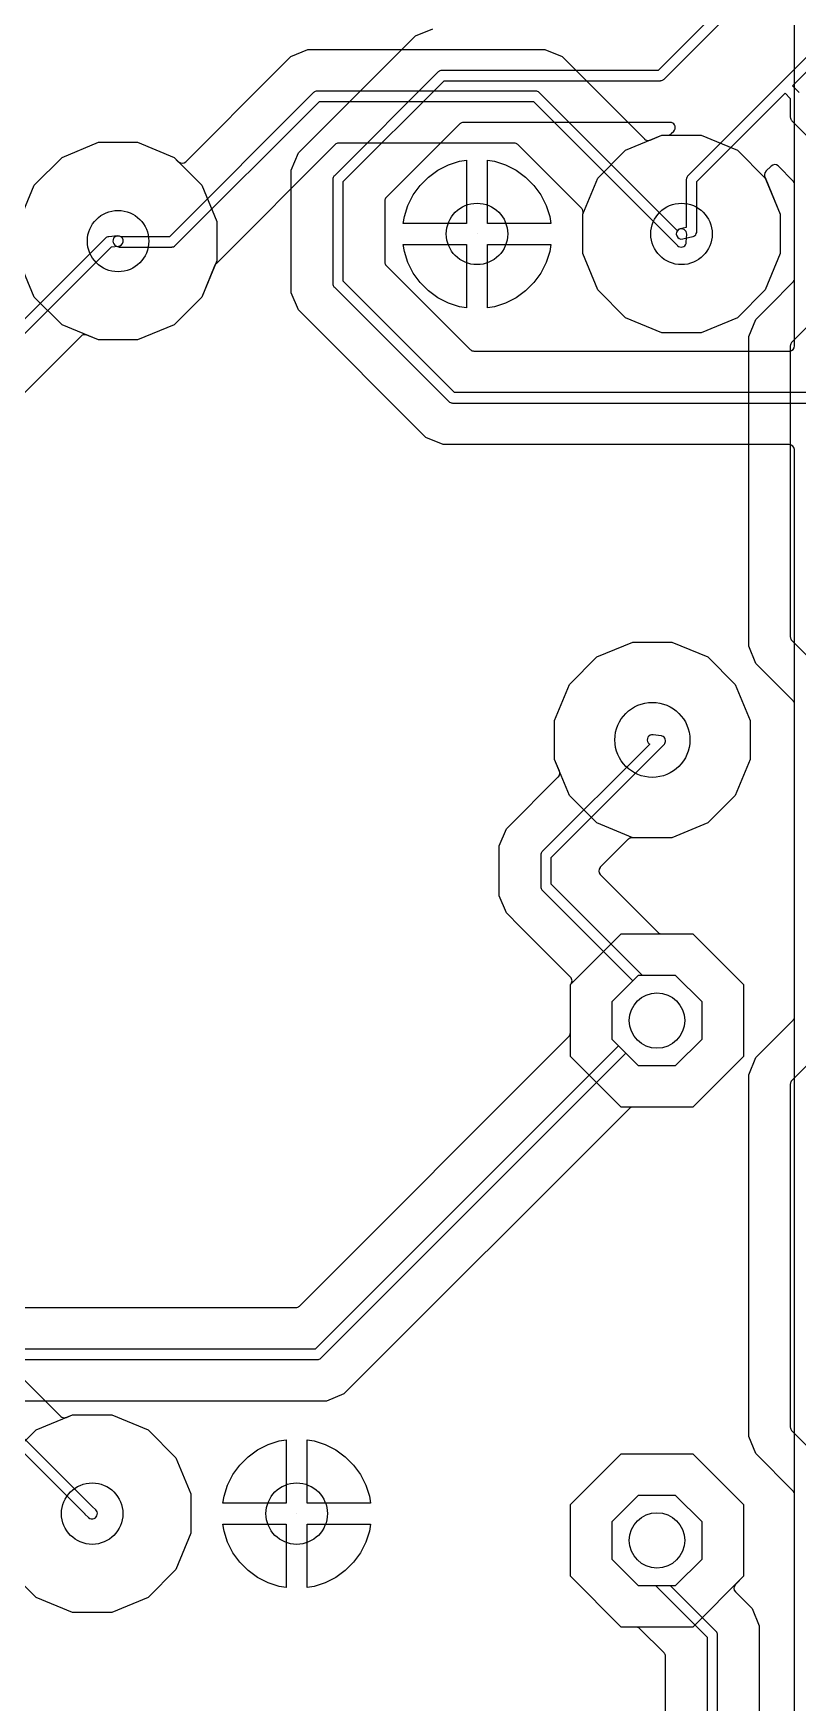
# Model space of a CAD drawing. Header units: millimetres. Extents: x 0 to 100, y 0 to 100.
# Drawn here: x 35.92 to 47.12, y 12.42 to 36.89 of the extents above; entities that cross this region are included whole.
import ezdxf

# ---------------------------------------------------------------- set-up
doc = ezdxf.new("R2010")
doc.units = ezdxf.units.MM

msp = doc.modelspace()

# ---------------------------------------------------------------- linework, layer by layer
at = {"layer": '16_copper'}
for points in [[(48.692, 39.96), (45.079, 36.347), (41.91, 36.347), (41.902, 36.346), (41.893, 36.346, 0.087654), (41.869, 36.335), (41.863, 36.33), (41.856, 36.325), (40.332, 34.801), (40.327, 34.794), (40.322, 34.788, 0.087651), (40.312, 34.763), (40.311, 34.756), (40.31, 34.747), (40.31, 33.223), (40.311, 33.215), (40.312, 33.206, 0.087654), (40.322, 33.182), (40.327, 33.176), (40.332, 33.169), (42.009, 31.493), (42.015, 31.488), (42.022, 31.482, 0.087651), (42.046, 31.472), (42.054, 31.472), (42.062, 31.471), (49.651, 31.471)], [(49.682, 31.623), (42.094, 31.623), (40.462, 33.255), (40.462, 34.716), (41.942, 36.195), (45.11, 36.195), (45.119, 36.196), (45.127, 36.197, 0.087654), (45.152, 36.207), (45.157, 36.212), (45.164, 36.217), (48.822, 39.875)], [(49.606, 38.894), (45.514, 34.801), (45.509, 34.794), (45.503, 34.788, 0.087651), (45.493, 34.763), (45.493, 34.756), (45.491, 34.747), (45.491, 34.045), (45.402, 34.023), (45.382, 34.014, 0.866043), (45.438, 33.875), (45.586, 33.911), (45.593, 33.914), (45.6, 33.916, 0.243137), (45.643, 33.971), (45.643, 33.978), (45.644, 33.985), (45.644, 34.716), (46.939, 36.011), (47.015, 35.935), (47.015, 35.662), (47.017, 35.653), (47.017, 35.645, 0.087654), (47.028, 35.62), (47.032, 35.615), (47.038, 35.608), (47.777, 34.868)], [(3.908, 1.016), (44.092, 1.016), (44.101, 1.017), (44.109, 1.018, 0.087654), (44.134, 1.028), (44.139, 1.033), (44.146, 1.038), (47.054, 3.946), (47.059, 3.953), (47.064, 3.959, 0.087651), (47.074, 3.984), (47.075, 3.991), (47.076, 4), (47.076, 30.785), (47.075, 30.79, 0.392588), (47, 30.861), (41.926, 30.861), (41.674, 30.965), (39.805, 32.835), (39.7, 33.087), (39.7, 34.884), (39.805, 35.136), (41.522, 36.853), (41.774, 36.957)], [(35.714, 34.132), (35.934, 34.664), (36.341, 35.071), (36.874, 35.292), (37.449, 35.292), (37.982, 35.071), (38.389, 34.664), (38.609, 34.132), (38.609, 33.556), (38.389, 33.024), (37.982, 32.616), (37.449, 32.396), (36.874, 32.396), (36.703, 32.466), (36.702, 32.467), (36.7, 32.468, 0.218355), (36.637, 32.463), (36.628, 32.456), (36.622, 32.452, 0.007882), (36.62, 32.45), (32.85, 28.679)], [(32.515, 29.207), (37.067, 33.759), (37.168, 33.768), (37.189, 33.773, 0.866058), (37.155, 33.92), (37.027, 33.909), (37.022, 33.908, 0.159046), (36.979, 33.887), (32.43, 29.337)], [(28.058, 18.212), (39.766, 18.212), (39.774, 18.213), (39.782, 18.214, 0.087654), (39.807, 18.224), (39.812, 18.229), (39.819, 18.234), (43.768, 22.183), (43.774, 22.19), (43.779, 22.196, 0.087651), (43.789, 22.221), (43.79, 22.228), (43.791, 22.237), (43.791, 22.945), (44.535, 23.689), (45.587, 23.689), (46.331, 22.945), (46.331, 21.893), (45.587, 21.149), (44.705, 21.149), (44.697, 21.147), (44.688, 21.147, 0.087654), (44.664, 21.136), (44.658, 21.132), (44.651, 21.126), (40.47, 16.945), (40.218, 16.84), (28.51, 16.84)], [(28.226, 17.45), (40.081, 17.45), (40.09, 17.451), (40.098, 17.452, 0.087654), (40.123, 17.462), (40.128, 17.467), (40.135, 17.472), (44.604, 21.941), (44.787, 21.758), (45.334, 21.758), (45.721, 22.145), (45.721, 22.692), (45.334, 23.079), (44.787, 23.079), (44.4, 22.692), (44.4, 22.145), (44.496, 22.049), (40.05, 17.602), (28.194, 17.602)]]:
    msp.add_lwpolyline(points, format="xyb", dxfattribs=at)
msp.add_lwpolyline([(47.145, 36.02), (47.047, 36.119), (49.736, 38.808)], dxfattribs=at)
msp.add_lwpolyline([(47.006, 32.233, 0.392588), (47.076, 32.309), (47.076, 34.676), (47.075, 34.684), (47.074, 34.692, 0.087654), (47.064, 34.717), (47.059, 34.722), (47.054, 34.729), (46.841, 34.943), (46.836, 34.946, 0.392501), (46.733, 34.943), (46.657, 34.867), (46.654, 34.862, 0.303571), (46.644, 34.777), (46.645, 34.776), (46.645, 34.776), (46.868, 34.237), (46.868, 33.661), (46.647, 33.128), (46.24, 32.721), (45.708, 32.501), (45.132, 32.501), (44.6, 32.721), (44.193, 33.128), (43.972, 33.661), (43.972, 34.237), (44.193, 34.769), (44.6, 35.176), (45.132, 35.396), (45.215, 35.396), (45.224, 35.398), (45.232, 35.398, 0.0799), (45.255, 35.408), (45.257, 35.409), (45.262, 35.413), (45.269, 35.419), (45.306, 35.455, 0.572911), (45.273, 35.583), (45.264, 35.584), (45.257, 35.585, 0.015781), (45.252, 35.585), (42.226, 35.585), (42.217, 35.584), (42.209, 35.584, 0.087654), (42.184, 35.573), (42.179, 35.568), (42.172, 35.563), (41.094, 34.485), (41.089, 34.479), (41.084, 34.472, 0.087651), (41.074, 34.448), (41.073, 34.44), (41.072, 34.432), (41.072, 33.539), (41.073, 33.53), (41.074, 33.522, 0.087654), (41.084, 33.498), (41.089, 33.492), (41.094, 33.485), (42.324, 32.255), (42.331, 32.25), (42.337, 32.244, 0.087651), (42.362, 32.234), (42.369, 32.234), (42.378, 32.233), (47, 32.233)], format="xyb", close=True, dxfattribs=at)
for points in [[(41.341, 34.101), (41.358, 34.204), (41.411, 34.368), (41.489, 34.521), (41.59, 34.66), (41.711, 34.782), (41.85, 34.883), (42.004, 34.961), (42.167, 35.014), (42.27, 35.03), (42.27, 34.101)], [(42.575, 34.101), (42.575, 35.03), (42.679, 35.014), (42.842, 34.961), (42.995, 34.883), (43.134, 34.782), (43.256, 34.66), (43.357, 34.521), (43.435, 34.368), (43.488, 34.204), (43.505, 34.101)], [(42.167, 32.883), (42.004, 32.936), (41.85, 33.014), (41.711, 33.116), (41.59, 33.237), (41.489, 33.376), (41.411, 33.529), (41.358, 33.693), (41.341, 33.796), (42.27, 33.796), (42.27, 32.867)], [(42.423, 33.949), (42.423, 33.949), (42.423, 33.949), (42.423, 33.949)], [(42.575, 33.796), (43.505, 33.796), (43.488, 33.693), (43.435, 33.529), (43.357, 33.376), (43.256, 33.237), (43.134, 33.116), (42.995, 33.014), (42.842, 32.936), (42.679, 32.883), (42.575, 32.867)], [(44.708, 25.098), (44.181, 25.317), (43.777, 25.72), (43.559, 26.247), (43.559, 26.818), (43.777, 27.345), (44.181, 27.749), (44.708, 27.967), (45.279, 27.967), (45.806, 27.749), (46.209, 27.345), (46.428, 26.818), (46.428, 26.247), (46.209, 25.72), (45.806, 25.317), (45.279, 25.098)], [(36.495, 13.743), (35.963, 13.963), (35.555, 14.371), (35.335, 14.903), (35.335, 15.479), (35.555, 16.011), (35.963, 16.418), (36.495, 16.638), (37.071, 16.638), (37.603, 16.418), (38.01, 16.011), (38.23, 15.479), (38.23, 14.903), (38.01, 14.371), (37.603, 13.963), (37.071, 13.743)], [(38.698, 15.343), (38.715, 15.446), (38.768, 15.61), (38.846, 15.763), (38.947, 15.902), (39.068, 16.024), (39.207, 16.125), (39.361, 16.203), (39.524, 16.256), (39.627, 16.272), (39.627, 15.343)], [(39.932, 15.343), (39.932, 16.272), (40.036, 16.256), (40.199, 16.203), (40.352, 16.125), (40.491, 16.024), (40.613, 15.902), (40.714, 15.763), (40.792, 15.61), (40.845, 15.446), (40.862, 15.343)], [(44.535, 13.529), (43.791, 14.273), (43.791, 15.325), (44.535, 16.069), (45.587, 16.069), (46.331, 15.325), (46.331, 14.273), (45.587, 13.529)], [(45.721, 14.525), (45.721, 15.072), (45.334, 15.459), (44.787, 15.459), (44.4, 15.072), (44.4, 14.525), (44.787, 14.138), (45.334, 14.138)], [(39.78, 15.191), (39.78, 15.191), (39.78, 15.191), (39.78, 15.191)], [(39.524, 14.125), (39.361, 14.179), (39.207, 14.257), (39.068, 14.358), (38.947, 14.479), (38.846, 14.618), (38.768, 14.771), (38.715, 14.935), (38.698, 15.038), (39.627, 15.038), (39.627, 14.109)], [(39.932, 15.038), (40.862, 15.038), (40.845, 14.935), (40.792, 14.771), (40.714, 14.618), (40.613, 14.479), (40.491, 14.358), (40.352, 14.257), (40.199, 14.179), (40.036, 14.125), (39.932, 14.109)]]:
    msp.add_lwpolyline(points, close=True, dxfattribs=at)
at = {"layer": '1_copper'}
for points in [[(47.076, 4), (47.076, 15.473), (47.075, 15.482), (47.074, 15.49, 0.087654), (47.064, 15.514), (47.059, 15.52), (47.054, 15.527), (46.51, 16.071), (46.406, 16.323), (46.406, 21.625), (46.51, 21.877), (46.714, 22.081), (47.054, 22.421), (47.059, 22.427), (47.064, 22.434, 0.087651), (47.074, 22.458), (47.075, 22.466), (47.076, 22.474), (47.076, 27.056), (47.075, 27.064), (47.074, 27.072, 0.087654), (47.064, 27.097), (47.059, 27.102), (47.054, 27.109), (46.51, 27.653), (46.406, 27.905), (46.406, 32.445), (46.51, 32.697), (46.714, 32.901), (47.054, 33.241), (47.059, 33.248), (47.064, 33.254, 0.087651), (47.074, 33.279), (47.075, 33.286), (47.076, 33.295), (47.076, 39.4)], [(35.714, 34.132), (35.934, 34.664), (36.341, 35.071), (36.874, 35.292), (37.449, 35.292), (37.982, 35.071), (38.045, 35.008), (38.05, 35.004, 0.39257), (38.153, 35.008), (39.489, 36.344), (39.693, 36.548), (39.945, 36.652), (43.418, 36.652), (43.67, 36.548), (44.876, 35.341), (44.878, 35.34), (44.879, 35.339, 0.218345), (44.939, 35.32), (44.95, 35.322), (44.957, 35.324, 0.007894), (44.959, 35.325), (45.132, 35.396), (45.708, 35.396), (46.24, 35.176), (46.647, 34.769), (46.868, 34.237), (46.868, 33.661), (46.647, 33.128), (46.24, 32.721), (45.708, 32.501), (45.132, 32.501), (44.6, 32.721), (44.193, 33.128), (43.972, 33.661), (43.972, 34.237), (43.973, 34.239, 0.229657), (43.969, 34.305), (43.963, 34.313), (43.958, 34.32, 0.007896), (43.957, 34.322), (43.02, 35.258), (43.013, 35.263), (43.007, 35.269, 0.087651), (42.982, 35.279), (42.975, 35.279), (42.966, 35.281), (40.397, 35.281), (40.388, 35.279), (40.38, 35.279, 0.087654), (40.355, 35.268), (40.35, 35.264), (40.343, 35.258), (38.598, 33.513), (38.595, 33.51), (38.592, 33.507, 0.068916), (38.581, 33.489), (38.389, 33.024), (37.982, 32.616), (37.449, 32.396), (36.874, 32.396), (36.341, 32.616), (35.934, 33.024), (35.714, 33.556)], [(47.777, 33.102), (47.038, 32.363), (47.033, 32.356), (47.027, 32.349, 0.087651), (47.017, 32.325), (47.017, 32.317), (47.015, 32.309), (47.015, 28.042), (47.017, 28.033), (47.017, 28.025, 0.087654), (47.028, 28), (47.032, 27.995), (47.038, 27.988), (47.777, 27.248)], [(29.969, 22.969), (36.321, 16.617), (36.322, 16.616), (36.323, 16.615, 0.218356), (36.384, 16.596), (36.394, 16.598), (36.402, 16.6, 0.007894), (36.404, 16.601), (36.495, 16.638), (37.071, 16.638), (37.603, 16.418), (38.01, 16.011), (38.23, 15.479), (38.23, 14.903), (38.01, 14.371), (37.603, 13.963), (37.071, 13.743), (36.495, 13.743), (35.963, 13.963), (35.555, 14.371)], [(29.207, 22.654), (36.675, 15.186), (36.676, 15.185), (36.677, 15.184), (36.731, 15.134), (36.749, 15.122, 0.14431), (36.792, 15.115), (36.813, 15.121, 0.544687), (36.834, 15.247), (36.781, 15.295), (29.337, 22.739)], [(47.777, 22.282), (47.038, 21.542), (47.033, 21.535), (47.027, 21.529, 0.087651), (47.017, 21.504), (47.017, 21.497), (47.015, 21.488), (47.015, 16.459), (47.017, 16.451), (47.017, 16.442, 0.087654), (47.028, 16.418), (47.032, 16.412), (47.038, 16.405), (49.422, 14.021)], [(45.187, 7.783), (45.187, 13.096), (45.185, 13.104), (45.185, 13.112, 0.087654), (45.174, 13.137), (45.17, 13.142), (45.164, 13.149), (44.807, 13.506), (44.801, 13.511), (44.794, 13.517, 0.087651), (44.77, 13.527), (44.762, 13.527), (44.754, 13.529), (44.535, 13.529), (43.791, 14.273), (43.791, 15.325), (44.535, 16.069), (45.587, 16.069), (46.331, 15.325), (46.331, 14.273), (46.21, 14.152), (46.206, 14.147, 0.39257), (46.21, 14.044), (46.454, 13.8), (46.558, 13.548), (46.558, 7.331)], [(45.949, 7.468), (45.949, 13.411), (45.947, 13.42), (45.947, 13.428, 0.087654), (45.936, 13.453), (45.932, 13.458), (45.926, 13.465), (45.253, 14.138), (45.334, 14.138), (45.721, 14.525), (45.721, 15.072), (45.334, 15.459), (44.787, 15.459), (44.4, 15.072), (44.4, 14.525), (44.787, 14.138), (45.043, 14.138), (45.044, 14.136, 0.015774), (45.046, 14.132), (45.051, 14.126), (45.057, 14.119), (45.796, 13.38), (45.796, 7.499)]]:
    msp.add_lwpolyline(points, format="xyb", dxfattribs=at)
for points in [[(37.956, 33.758), (37.964, 33.758, 0.087654), (37.989, 33.769), (37.995, 33.774), (38.001, 33.779), (40.113, 35.89), (43.25, 35.89), (45.361, 33.779), (45.362, 33.778), (45.363, 33.777, 0.548399), (45.488, 33.809), (45.49, 33.821), (45.491, 33.828, 0.005216), (45.491, 33.83), (45.496, 33.945), (45.494, 33.967, 0.548397), (45.372, 34.008), (45.361, 33.995), (43.335, 36.02), (43.329, 36.025), (43.322, 36.031, 0.087651), (43.298, 36.041), (43.29, 36.041), (43.282, 36.043), (40.081, 36.043), (40.073, 36.041), (40.064, 36.041, 0.087654), (40.04, 36.03), (40.034, 36.026), (40.027, 36.02), (37.916, 33.909), (37.202, 33.909), (37.193, 33.913, 0.234258), (37.111, 33.901), (37.097, 33.885), (37.088, 33.865), (37.085, 33.843, 0.232002), (37.13, 33.774), (37.154, 33.763, 0.088685), (37.18, 33.757), (37.186, 33.757), (37.948, 33.757)], [(44.535, 21.149), (43.791, 21.893), (43.791, 22.945), (43.793, 22.947, 0.414231), (43.793, 23.055), (43.056, 23.792), (42.853, 23.996), (42.748, 24.248), (42.748, 24.978), (42.853, 25.23), (43.614, 25.991), (43.615, 25.992), (43.616, 25.993, 0.218356), (43.636, 26.054), (43.633, 26.064), (43.631, 26.072, 0.007894), (43.63, 26.074), (43.559, 26.247), (43.559, 26.818), (43.777, 27.345), (44.181, 27.749), (44.708, 27.967), (45.279, 27.967), (45.806, 27.749), (46.209, 27.345), (46.428, 26.818), (46.428, 26.247), (46.209, 25.72), (45.806, 25.317), (45.279, 25.098), (44.693, 25.098), (44.687, 25.097), (44.68, 25.097, 0.01379), (44.676, 25.096), (44.673, 25.095), (44.671, 25.095), (44.666, 25.093), (44.659, 25.091, 0.013797), (44.655, 25.089), (44.653, 25.087), (44.651, 25.086), (44.647, 25.083), (44.641, 25.078, 0.010929), (44.639, 25.076), (44.229, 24.666), (44.226, 24.662, 0.39257), (44.229, 24.559), (45.077, 23.711), (45.084, 23.706), (45.09, 23.7, 0.087651), (45.115, 23.69), (45.122, 23.69), (45.131, 23.689), (45.587, 23.689), (46.331, 22.945), (46.331, 21.893), (45.587, 21.149)], [(45.721, 22.145), (45.721, 22.692), (45.334, 23.079), (44.847, 23.079), (43.51, 24.416), (43.51, 24.81), (45.164, 26.464), (45.17, 26.471), (45.175, 26.478, 0.475258), (45.137, 26.589), (45.129, 26.591), (45.12, 26.593), (45.003, 26.608), (44.981, 26.608, 0.645609), (44.945, 26.474), (44.954, 26.469), (43.38, 24.895), (43.375, 24.888), (43.37, 24.882, 0.087651), (43.36, 24.857), (43.359, 24.85), (43.358, 24.841), (43.358, 24.384), (43.359, 24.376), (43.36, 24.367, 0.087654), (43.37, 24.343), (43.375, 24.337), (43.38, 24.33), (44.709, 23.001), (44.4, 22.692), (44.4, 22.145), (44.787, 21.758), (45.334, 21.758)]]:
    msp.add_lwpolyline(points, format="xyb", close=True, dxfattribs=at)
for points in [[(41.341, 34.101), (41.358, 34.204), (41.411, 34.368), (41.489, 34.521), (41.59, 34.66), (41.711, 34.782), (41.85, 34.883), (42.004, 34.961), (42.167, 35.014), (42.27, 35.03), (42.27, 34.101)], [(42.575, 34.101), (42.575, 35.03), (42.679, 35.014), (42.842, 34.961), (42.995, 34.883), (43.134, 34.782), (43.256, 34.66), (43.357, 34.521), (43.435, 34.368), (43.488, 34.204), (43.505, 34.101)], [(42.167, 32.883), (42.004, 32.936), (41.85, 33.014), (41.711, 33.116), (41.59, 33.237), (41.489, 33.376), (41.411, 33.529), (41.358, 33.693), (41.341, 33.796), (42.27, 33.796), (42.27, 32.867)], [(42.423, 33.949), (42.423, 33.949), (42.423, 33.949), (42.423, 33.949)], [(42.575, 33.796), (43.505, 33.796), (43.488, 33.693), (43.435, 33.529), (43.357, 33.376), (43.256, 33.237), (43.134, 33.116), (42.995, 33.014), (42.842, 32.936), (42.679, 32.883), (42.575, 32.867)], [(38.698, 15.343), (38.715, 15.446), (38.768, 15.61), (38.846, 15.763), (38.947, 15.902), (39.068, 16.024), (39.207, 16.125), (39.361, 16.203), (39.524, 16.256), (39.627, 16.272), (39.627, 15.343)], [(39.932, 15.343), (39.932, 16.272), (40.036, 16.256), (40.199, 16.203), (40.352, 16.125), (40.491, 16.024), (40.613, 15.902), (40.714, 15.763), (40.792, 15.61), (40.845, 15.446), (40.862, 15.343)], [(39.78, 15.191), (39.78, 15.191), (39.78, 15.191), (39.78, 15.191)], [(39.524, 14.125), (39.361, 14.179), (39.207, 14.257), (39.068, 14.358), (38.947, 14.479), (38.846, 14.618), (38.768, 14.771), (38.715, 14.935), (38.698, 15.038), (39.627, 15.038), (39.627, 14.109)], [(39.932, 15.038), (40.862, 15.038), (40.845, 14.935), (40.792, 14.771), (40.714, 14.618), (40.613, 14.479), (40.491, 14.358), (40.352, 14.257), (40.199, 14.179), (40.036, 14.125), (39.932, 14.109)]]:
    msp.add_lwpolyline(points, close=True, dxfattribs=at)
at = {"layer": 'drills_PTH'}
for centre, radius in [((37.162, 33.844), 0.45), ((42.423, 33.949), 0.45), ((45.42, 33.949), 0.45), ((44.993, 26.533), 0.55), ((45.061, 22.419), 0.406), ((36.783, 15.191), 0.45), ((39.78, 15.191), 0.45), ((45.061, 14.799), 0.406)]:
    msp.add_circle(centre, radius, dxfattribs=at)

doc.saveas('drawing.dxf')
